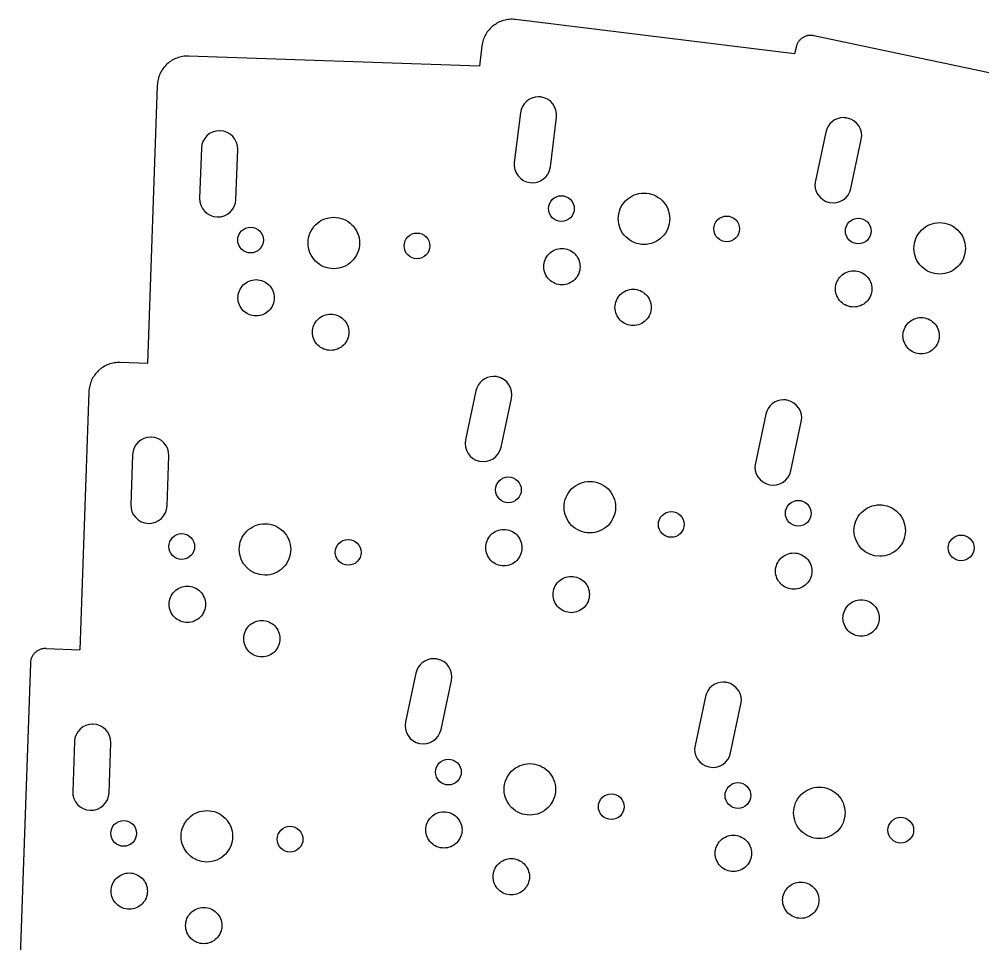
# Model space of a CAD drawing. Header units: millimetres. Extents: x 0 to 251, y 0 to 112.
# Drawn here: x 0.1 to 63.8, y 50.9 to 112 of the extents above; entities that cross this region are included whole.
import ezdxf

# ---------------------------------------------------------------- set-up
doc = ezdxf.new("R2010")
doc.units = ezdxf.units.MM
for name, color, linetype in [('circles', 7, 'CONTINUOUS'), ('edge', 7, 'CONTINUOUS'), ('slots', 7, 'CONTINUOUS')]:
    doc.layers.add(name, color=color, linetype=linetype)

msp = doc.modelspace()

# ---------------------------------------------------------------- linework, layer by layer
at = {"layer": 'circles', "color": 7}
for p, q in [((36.799692, 99.46822), (36.799692, 99.46822)), ((43.1087, 98.79794), (43.1087, 98.79794)), ((47.717708, 98.12766), (47.717708, 98.12766)), ((16.264252, 97.389688), (16.264252, 97.389688)), ((56.411484, 97.985652), (56.411484, 97.985652)), ((22.6109, 97.19774), (22.6109, 97.19774)), ((27.257548, 97.005792), (27.257548, 97.005792)), ((62.6413, 96.84214), (62.6413, 96.84214)), ((37.182868, 95.635612), (37.182868, 95.635612)), ((16.981328, 93.574552), (16.981328, 93.574552)), ((56.4605, 94.16474), (56.4605, 94.16474)), ((41.889668, 92.941916), (41.889668, 92.941916)), ((21.904992, 91.301332), (21.904992, 91.301332)), ((60.91462, 91.071068), (60.91462, 91.071068)), ((33.297488, 80.891452), (33.297488, 80.891452)), ((39.5273, 79.74794), (39.5273, 79.74794)), ((52.449084, 79.342052), (52.449084, 79.342052)), ((44.057116, 78.604428), (44.057116, 78.604428)), ((58.6789, 78.19854), (58.6789, 78.19854)), ((11.717652, 77.145884), (11.717652, 77.145884)), ((33.3465, 77.07054), (33.3465, 77.07054)), ((63.208716, 77.055028), (63.208716, 77.055028)), ((18.0643, 76.95394), (18.0643, 76.95394)), ((22.710948, 76.761996), (22.710948, 76.761996)), ((52.4981, 75.52114), (52.4981, 75.52114)), ((37.80062, 73.976868), (37.80062, 73.976868)), ((12.434728, 73.330748), (12.434728, 73.330748)), ((56.95222, 72.427468), (56.95222, 72.427468)), ((17.358392, 71.057532), (17.358392, 71.057532)), ((29.335088, 62.247852), (29.335088, 62.247852)), ((35.5649, 61.10434), (35.5649, 61.10434)), ((48.461292, 60.698452), (48.461292, 60.698452)), ((40.094716, 59.960828), (40.094716, 59.960828)), ((54.6911, 59.55494), (54.6911, 59.55494)), ((7.882252, 58.197484), (7.882252, 58.197484)), ((14.2289, 58.00554), (14.2289, 58.00554)), ((29.3841, 58.42694), (29.3841, 58.42694)), ((59.220908, 58.411428), (59.220908, 58.411428)), ((18.875548, 57.813596), (18.875548, 57.813596)), ((48.5103, 56.87754), (48.5103, 56.87754)), ((33.83822, 55.333268), (33.83822, 55.333268)), ((8.599328, 54.382348), (8.599328, 54.382348)), ((52.96442, 53.783868), (52.96442, 53.783868)), ((13.522992, 52.109132), (13.522992, 52.109132))]:
    msp.add_line(p, q, dxfattribs=at)
for points in [[(35.099692, 99.46822), (35.099692, 99.693654), (35.189245, 99.909855), (35.348651, 100.069261)], [(35.348651, 100.069261), (35.508057, 100.228667), (35.724258, 100.31822), (35.949692, 100.31822)], [(35.949692, 100.31822), (36.175126, 100.31822), (36.391327, 100.228667), (36.550733, 100.069261)], [(36.550733, 100.069261), (36.710139, 99.909855), (36.799692, 99.693654), (36.799692, 99.46822)], [(39.7087, 98.79794), (39.7087, 99.248808), (39.887807, 99.68121), (40.206618, 100.000022)], [(40.206618, 100.000022), (40.52543, 100.318833), (40.957832, 100.49794), (41.4087, 100.49794)], [(41.4087, 100.49794), (41.859568, 100.49794), (42.29197, 100.318833), (42.610782, 100.000022)], [(42.610782, 100.000022), (42.929593, 99.68121), (43.1087, 99.248808), (43.1087, 98.79794)], [(35.348651, 98.867179), (35.189245, 99.026585), (35.099692, 99.242786), (35.099692, 99.46822)], [(36.799692, 99.46822), (36.799692, 99.242786), (36.710139, 99.026585), (36.550733, 98.867179)], [(19.708818, 98.399822), (20.02763, 98.718633), (20.460032, 98.89774), (20.9109, 98.89774)], [(20.9109, 98.89774), (21.361768, 98.89774), (21.79417, 98.718633), (22.112982, 98.399822)], [(35.949692, 98.61822), (35.724258, 98.61822), (35.508057, 98.707773), (35.348651, 98.867179)], [(36.550733, 98.867179), (36.391327, 98.707773), (36.175126, 98.61822), (35.949692, 98.61822)], [(40.206618, 97.595858), (39.887807, 97.91467), (39.7087, 98.347072), (39.7087, 98.79794)], [(43.1087, 98.79794), (43.1087, 98.347072), (42.929593, 97.91467), (42.610782, 97.595858)], [(46.017708, 98.12766), (46.017708, 98.353094), (46.107261, 98.569295), (46.266667, 98.728701)], [(46.266667, 98.728701), (46.426073, 98.888107), (46.642274, 98.97766), (46.867708, 98.97766)], [(46.867708, 98.97766), (47.093142, 98.97766), (47.309343, 98.888107), (47.468749, 98.728701)], [(47.468749, 98.728701), (47.628155, 98.569295), (47.717708, 98.353094), (47.717708, 98.12766)], [(54.960443, 98.586693), (55.119849, 98.746099), (55.33605, 98.835652), (55.561484, 98.835652)], [(55.561484, 98.835652), (55.786918, 98.835652), (56.003119, 98.746099), (56.162525, 98.586693)], [(14.813211, 97.990729), (14.972617, 98.150135), (15.188818, 98.239688), (15.414252, 98.239688)], [(15.414252, 98.239688), (15.639686, 98.239688), (15.855887, 98.150135), (16.015293, 97.990729)], [(19.2109, 97.19774), (19.2109, 97.648608), (19.390007, 98.08101), (19.708818, 98.399822)], [(22.112982, 98.399822), (22.431793, 98.08101), (22.6109, 97.648608), (22.6109, 97.19774)], [(46.266667, 97.526619), (46.107261, 97.686025), (46.017708, 97.902226), (46.017708, 98.12766)], [(47.717708, 98.12766), (47.717708, 97.902226), (47.628155, 97.686025), (47.468749, 97.526619)], [(54.711484, 97.985652), (54.711484, 98.211086), (54.801037, 98.427287), (54.960443, 98.586693)], [(56.162525, 98.586693), (56.321931, 98.427287), (56.411484, 98.211086), (56.411484, 97.985652)], [(59.2413, 96.84214), (59.2413, 97.293008), (59.420407, 97.72541), (59.739218, 98.044222)], [(59.739218, 98.044222), (60.05803, 98.363033), (60.490432, 98.54214), (60.9413, 98.54214)], [(60.9413, 98.54214), (61.392168, 98.54214), (61.82457, 98.363033), (62.143382, 98.044222)], [(62.143382, 98.044222), (62.462193, 97.72541), (62.6413, 97.293008), (62.6413, 96.84214)], [(14.564252, 97.389688), (14.564252, 97.615122), (14.653805, 97.831323), (14.813211, 97.990729)], [(14.813211, 96.788647), (14.653805, 96.948053), (14.564252, 97.164254), (14.564252, 97.389688)], [(16.015293, 97.990729), (16.174699, 97.831323), (16.264252, 97.615122), (16.264252, 97.389688)], [(16.264252, 97.389688), (16.264252, 97.164254), (16.174699, 96.948053), (16.015293, 96.788647)], [(25.557548, 97.005792), (25.557548, 97.231226), (25.647101, 97.447427), (25.806507, 97.606833)], [(25.806507, 97.606833), (25.965913, 97.766239), (26.182114, 97.855792), (26.407548, 97.855792)], [(26.407548, 97.855792), (26.632982, 97.855792), (26.849183, 97.766239), (27.008589, 97.606833)], [(27.008589, 97.606833), (27.167995, 97.447427), (27.257548, 97.231226), (27.257548, 97.005792)], [(41.4087, 97.09794), (40.957832, 97.09794), (40.52543, 97.277047), (40.206618, 97.595858)], [(42.610782, 97.595858), (42.29197, 97.277047), (41.859568, 97.09794), (41.4087, 97.09794)], [(46.867708, 97.27766), (46.642274, 97.27766), (46.426073, 97.367213), (46.266667, 97.526619)], [(47.468749, 97.526619), (47.309343, 97.367213), (47.093142, 97.27766), (46.867708, 97.27766)], [(54.960443, 97.384611), (54.801037, 97.544017), (54.711484, 97.760218), (54.711484, 97.985652)], [(56.411484, 97.985652), (56.411484, 97.760218), (56.321931, 97.544017), (56.162525, 97.384611)], [(15.414252, 96.539688), (15.188818, 96.539688), (14.972617, 96.629241), (14.813211, 96.788647)], [(16.015293, 96.788647), (15.855887, 96.629241), (15.639686, 96.539688), (15.414252, 96.539688)], [(19.708818, 95.995658), (19.390007, 96.31447), (19.2109, 96.746872), (19.2109, 97.19774)], [(22.6109, 97.19774), (22.6109, 96.746872), (22.431793, 96.31447), (22.112982, 95.995658)], [(25.806507, 96.404751), (25.647101, 96.564157), (25.557548, 96.780358), (25.557548, 97.005792)], [(27.257548, 97.005792), (27.257548, 96.780358), (27.167995, 96.564157), (27.008589, 96.404751)], [(35.13434, 96.48414), (35.359384, 96.709184), (35.664608, 96.835612), (35.982868, 96.835612)], [(35.982868, 96.835612), (36.301128, 96.835612), (36.606352, 96.709184), (36.831396, 96.48414)], [(55.561484, 97.135652), (55.33605, 97.135652), (55.119849, 97.225205), (54.960443, 97.384611)], [(56.162525, 97.384611), (56.003119, 97.225205), (55.786918, 97.135652), (55.561484, 97.135652)], [(59.739218, 95.640058), (59.420407, 95.95887), (59.2413, 96.391272), (59.2413, 96.84214)], [(62.6413, 96.84214), (62.6413, 96.391272), (62.462193, 95.95887), (62.143382, 95.640058)], [(26.407548, 96.155792), (26.182114, 96.155792), (25.965913, 96.245345), (25.806507, 96.404751)], [(27.008589, 96.404751), (26.849183, 96.245345), (26.632982, 96.155792), (26.407548, 96.155792)], [(34.782868, 95.635612), (34.782868, 95.953872), (34.909296, 96.259096), (35.13434, 96.48414)], [(36.831396, 96.48414), (37.05644, 96.259096), (37.182868, 95.953872), (37.182868, 95.635612)], [(20.9109, 95.49774), (20.460032, 95.49774), (20.02763, 95.676847), (19.708818, 95.995658)], [(22.112982, 95.995658), (21.79417, 95.676847), (21.361768, 95.49774), (20.9109, 95.49774)], [(35.13434, 94.787084), (34.909296, 95.012128), (34.782868, 95.317352), (34.782868, 95.635612)], [(37.182868, 95.635612), (37.182868, 95.317352), (37.05644, 95.012128), (36.831396, 94.787084)], [(60.9413, 95.14214), (60.490432, 95.14214), (60.05803, 95.321247), (59.739218, 95.640058)], [(62.143382, 95.640058), (61.82457, 95.321247), (61.392168, 95.14214), (60.9413, 95.14214)], [(54.0605, 94.16474), (54.0605, 94.483), (54.186928, 94.788224), (54.411972, 95.013268)], [(54.411972, 95.013268), (54.637016, 95.238312), (54.94224, 95.36474), (55.2605, 95.36474)], [(55.2605, 95.36474), (55.57876, 95.36474), (55.883984, 95.238312), (56.109028, 95.013268)], [(56.109028, 95.013268), (56.334072, 94.788224), (56.4605, 94.483), (56.4605, 94.16474)], [(14.581328, 93.574552), (14.581328, 93.892812), (14.707756, 94.198036), (14.9328, 94.42308)], [(14.9328, 94.42308), (15.157844, 94.648124), (15.463068, 94.774552), (15.781328, 94.774552)], [(15.781328, 94.774552), (16.099588, 94.774552), (16.404812, 94.648124), (16.629856, 94.42308)], [(16.629856, 94.42308), (16.8549, 94.198036), (16.981328, 93.892812), (16.981328, 93.574552)], [(35.982868, 94.435612), (35.664608, 94.435612), (35.359384, 94.56204), (35.13434, 94.787084)], [(36.831396, 94.787084), (36.606352, 94.56204), (36.301128, 94.435612), (35.982868, 94.435612)], [(14.9328, 92.726024), (14.707756, 92.951068), (14.581328, 93.256292), (14.581328, 93.574552)], [(16.981328, 93.574552), (16.981328, 93.256292), (16.8549, 92.951068), (16.629856, 92.726024)], [(39.489668, 92.941916), (39.489668, 93.260176), (39.616096, 93.5654), (39.84114, 93.790444)], [(39.84114, 93.790444), (40.066184, 94.015488), (40.371408, 94.141916), (40.689668, 94.141916)], [(40.689668, 94.141916), (41.007928, 94.141916), (41.313152, 94.015488), (41.538196, 93.790444)], [(41.538196, 93.790444), (41.76324, 93.5654), (41.889668, 93.260176), (41.889668, 92.941916)], [(54.411972, 93.316212), (54.186928, 93.541256), (54.0605, 93.84648), (54.0605, 94.16474)], [(56.4605, 94.16474), (56.4605, 93.84648), (56.334072, 93.541256), (56.109028, 93.316212)], [(39.84114, 92.093388), (39.616096, 92.318432), (39.489668, 92.623656), (39.489668, 92.941916)], [(41.889668, 92.941916), (41.889668, 92.623656), (41.76324, 92.318432), (41.538196, 92.093388)], [(55.2605, 92.96474), (54.94224, 92.96474), (54.637016, 93.091168), (54.411972, 93.316212)], [(56.109028, 93.316212), (55.883984, 93.091168), (55.57876, 92.96474), (55.2605, 92.96474)], [(15.781328, 92.374552), (15.463068, 92.374552), (15.157844, 92.50098), (14.9328, 92.726024)], [(16.629856, 92.726024), (16.404812, 92.50098), (16.099588, 92.374552), (15.781328, 92.374552)], [(19.856464, 92.14986), (20.081508, 92.374904), (20.386732, 92.501332), (20.704992, 92.501332)], [(20.704992, 92.501332), (21.023252, 92.501332), (21.328476, 92.374904), (21.55352, 92.14986)], [(19.504992, 91.301332), (19.504992, 91.619592), (19.63142, 91.924816), (19.856464, 92.14986)], [(21.55352, 92.14986), (21.778564, 91.924816), (21.904992, 91.619592), (21.904992, 91.301332)], [(40.689668, 91.741916), (40.371408, 91.741916), (40.066184, 91.868344), (39.84114, 92.093388)], [(41.538196, 92.093388), (41.313152, 91.868344), (41.007928, 91.741916), (40.689668, 91.741916)], [(58.51462, 91.071068), (58.51462, 91.389328), (58.641048, 91.694552), (58.866092, 91.919596)], [(58.866092, 91.919596), (59.091136, 92.14464), (59.39636, 92.271068), (59.71462, 92.271068)], [(59.71462, 92.271068), (60.03288, 92.271068), (60.338104, 92.14464), (60.563148, 91.919596)], [(60.563148, 91.919596), (60.788192, 91.694552), (60.91462, 91.389328), (60.91462, 91.071068)], [(19.856464, 90.452804), (19.63142, 90.677848), (19.504992, 90.983072), (19.504992, 91.301332)], [(21.904992, 91.301332), (21.904992, 90.983072), (21.778564, 90.677848), (21.55352, 90.452804)], [(58.866092, 90.22254), (58.641048, 90.447584), (58.51462, 90.752808), (58.51462, 91.071068)], [(60.91462, 91.071068), (60.91462, 90.752808), (60.788192, 90.447584), (60.563148, 90.22254)], [(20.704992, 90.101332), (20.386732, 90.101332), (20.081508, 90.22776), (19.856464, 90.452804)], [(21.55352, 90.452804), (21.328476, 90.22776), (21.023252, 90.101332), (20.704992, 90.101332)], [(59.71462, 89.871068), (59.39636, 89.871068), (59.091136, 89.997496), (58.866092, 90.22254)], [(60.563148, 90.22254), (60.338104, 89.997496), (60.03288, 89.871068), (59.71462, 89.871068)], [(31.597488, 80.891452), (31.597488, 81.116886), (31.687041, 81.333087), (31.846447, 81.492493)], [(31.846447, 81.492493), (32.005853, 81.651899), (32.222054, 81.741452), (32.447488, 81.741452)], [(32.447488, 81.741452), (32.672922, 81.741452), (32.889123, 81.651899), (33.048529, 81.492493)], [(33.048529, 81.492493), (33.207935, 81.333087), (33.297488, 81.116886), (33.297488, 80.891452)], [(31.846447, 80.290411), (31.687041, 80.449817), (31.597488, 80.666018), (31.597488, 80.891452)], [(33.297488, 80.891452), (33.297488, 80.666018), (33.207935, 80.449817), (33.048529, 80.290411)], [(36.1273, 79.74794), (36.1273, 80.198808), (36.306407, 80.63121), (36.625218, 80.950022)], [(36.625218, 80.950022), (36.94403, 81.268833), (37.376432, 81.44794), (37.8273, 81.44794)], [(37.8273, 81.44794), (38.278168, 81.44794), (38.71057, 81.268833), (39.029382, 80.950022)], [(39.029382, 80.950022), (39.348193, 80.63121), (39.5273, 80.198808), (39.5273, 79.74794)], [(32.447488, 80.041452), (32.222054, 80.041452), (32.005853, 80.131005), (31.846447, 80.290411)], [(33.048529, 80.290411), (32.889123, 80.131005), (32.672922, 80.041452), (32.447488, 80.041452)], [(36.625218, 78.545858), (36.306407, 78.86467), (36.1273, 79.297072), (36.1273, 79.74794)], [(39.5273, 79.74794), (39.5273, 79.297072), (39.348193, 78.86467), (39.029382, 78.545858)], [(50.749084, 79.342052), (50.749084, 79.567486), (50.838637, 79.783687), (50.998043, 79.943093)], [(50.998043, 79.943093), (51.157449, 80.102499), (51.37365, 80.192052), (51.599084, 80.192052)], [(51.599084, 80.192052), (51.824518, 80.192052), (52.040719, 80.102499), (52.200125, 79.943093)], [(52.200125, 79.943093), (52.359531, 79.783687), (52.449084, 79.567486), (52.449084, 79.342052)], [(55.776818, 79.400622), (56.09563, 79.719433), (56.528032, 79.89854), (56.9789, 79.89854)], [(56.9789, 79.89854), (57.429768, 79.89854), (57.86217, 79.719433), (58.180982, 79.400622)], [(42.357116, 78.604428), (42.357116, 78.829862), (42.446669, 79.046063), (42.606075, 79.205469)], [(42.606075, 79.205469), (42.765481, 79.364875), (42.981682, 79.454428), (43.207116, 79.454428)], [(43.207116, 79.454428), (43.43255, 79.454428), (43.648751, 79.364875), (43.808157, 79.205469)], [(43.808157, 79.205469), (43.967563, 79.046063), (44.057116, 78.829862), (44.057116, 78.604428)], [(50.998043, 78.741011), (50.838637, 78.900417), (50.749084, 79.116618), (50.749084, 79.342052)], [(52.449084, 79.342052), (52.449084, 79.116618), (52.359531, 78.900417), (52.200125, 78.741011)], [(55.2789, 78.19854), (55.2789, 78.649408), (55.458007, 79.08181), (55.776818, 79.400622)], [(58.180982, 79.400622), (58.499793, 79.08181), (58.6789, 78.649408), (58.6789, 78.19854)], [(15.162218, 78.156022), (15.48103, 78.474833), (15.913432, 78.65394), (16.3643, 78.65394)], [(16.3643, 78.65394), (16.815168, 78.65394), (17.24757, 78.474833), (17.566382, 78.156022)], [(37.8273, 78.04794), (37.376432, 78.04794), (36.94403, 78.227047), (36.625218, 78.545858)], [(39.029382, 78.545858), (38.71057, 78.227047), (38.278168, 78.04794), (37.8273, 78.04794)], [(43.207116, 77.754428), (42.737674, 77.754428), (42.357116, 78.134986), (42.357116, 78.604428)], [(44.057116, 78.604428), (44.057116, 78.378994), (43.967563, 78.162793), (43.808157, 78.003387)], [(51.599084, 78.492052), (51.37365, 78.492052), (51.157449, 78.581605), (50.998043, 78.741011)], [(52.200125, 78.741011), (52.040719, 78.581605), (51.824518, 78.492052), (51.599084, 78.492052)], [(10.017652, 77.145884), (10.017652, 77.371318), (10.107205, 77.587519), (10.266611, 77.746925)], [(10.266611, 77.746925), (10.426017, 77.906331), (10.642218, 77.995884), (10.867652, 77.995884)], [(10.867652, 77.995884), (11.093086, 77.995884), (11.309287, 77.906331), (11.468693, 77.746925)], [(11.468693, 77.746925), (11.628099, 77.587519), (11.717652, 77.371318), (11.717652, 77.145884)], [(14.6643, 76.95394), (14.6643, 77.404808), (14.843407, 77.83721), (15.162218, 78.156022)], [(17.566382, 78.156022), (17.885193, 77.83721), (18.0643, 77.404808), (18.0643, 76.95394)], [(30.9465, 77.07054), (30.9465, 77.3888), (31.072928, 77.694024), (31.297972, 77.919068)], [(31.297972, 77.919068), (31.523016, 78.144112), (31.82824, 78.27054), (32.1465, 78.27054)], [(32.1465, 78.27054), (32.46476, 78.27054), (32.769984, 78.144112), (32.995028, 77.919068)], [(32.995028, 77.919068), (33.220072, 77.694024), (33.3465, 77.3888), (33.3465, 77.07054)], [(43.808157, 78.003387), (43.648751, 77.843981), (43.43255, 77.754428), (43.207116, 77.754428)], [(56.9789, 76.49854), (56.040016, 76.49854), (55.2789, 77.259656), (55.2789, 78.19854)], [(58.6789, 78.19854), (58.6789, 77.747672), (58.499793, 77.31527), (58.180982, 76.996458)], [(61.508716, 77.055028), (61.508716, 77.280462), (61.598269, 77.496663), (61.757675, 77.656069)], [(61.757675, 77.656069), (61.917081, 77.815475), (62.133282, 77.905028), (62.358716, 77.905028)], [(62.358716, 77.905028), (62.58415, 77.905028), (62.800351, 77.815475), (62.959757, 77.656069)], [(62.959757, 77.656069), (63.119163, 77.496663), (63.208716, 77.280462), (63.208716, 77.055028)], [(10.266611, 76.544843), (10.107205, 76.704249), (10.017652, 76.92045), (10.017652, 77.145884)], [(11.717652, 77.145884), (11.717652, 76.92045), (11.628099, 76.704249), (11.468693, 76.544843)], [(21.010948, 76.761996), (21.010948, 76.98743), (21.100501, 77.203631), (21.259907, 77.363037)], [(21.259907, 77.363037), (21.419313, 77.522443), (21.635514, 77.611996), (21.860948, 77.611996)], [(21.860948, 77.611996), (22.086382, 77.611996), (22.302583, 77.522443), (22.461989, 77.363037)], [(22.461989, 77.363037), (22.621395, 77.203631), (22.710948, 76.98743), (22.710948, 76.761996)], [(31.297972, 76.222012), (31.072928, 76.447056), (30.9465, 76.75228), (30.9465, 77.07054)], [(33.3465, 77.07054), (33.3465, 76.75228), (33.220072, 76.447056), (32.995028, 76.222012)], [(61.757675, 76.453987), (61.598269, 76.613393), (61.508716, 76.829594), (61.508716, 77.055028)], [(63.208716, 77.055028), (63.208716, 76.829594), (63.119163, 76.613393), (62.959757, 76.453987)], [(10.867652, 76.295884), (10.642218, 76.295884), (10.426017, 76.385437), (10.266611, 76.544843)], [(11.468693, 76.544843), (11.309287, 76.385437), (11.093086, 76.295884), (10.867652, 76.295884)], [(16.3643, 75.25394), (15.425416, 75.25394), (14.6643, 76.015056), (14.6643, 76.95394)], [(18.0643, 76.95394), (18.0643, 76.503072), (17.885193, 76.07067), (17.566382, 75.751858)], [(21.259907, 76.160955), (21.100501, 76.320361), (21.010948, 76.536562), (21.010948, 76.761996)], [(22.710948, 76.761996), (22.710948, 76.292554), (22.33039, 75.911996), (21.860948, 75.911996)], [(50.449572, 76.369668), (50.674616, 76.594712), (50.97984, 76.72114), (51.2981, 76.72114)], [(51.2981, 76.72114), (51.61636, 76.72114), (51.921584, 76.594712), (52.146628, 76.369668)], [(58.180982, 76.996458), (57.86217, 76.677647), (57.429768, 76.49854), (56.9789, 76.49854)], [(62.358716, 76.205028), (62.133282, 76.205028), (61.917081, 76.294581), (61.757675, 76.453987)], [(62.959757, 76.453987), (62.800351, 76.294581), (62.58415, 76.205028), (62.358716, 76.205028)], [(17.566382, 75.751858), (17.24757, 75.433047), (16.815168, 75.25394), (16.3643, 75.25394)], [(21.860948, 75.911996), (21.635514, 75.911996), (21.419313, 76.001549), (21.259907, 76.160955)], [(32.1465, 75.87054), (31.82824, 75.87054), (31.523016, 75.996968), (31.297972, 76.222012)], [(32.995028, 76.222012), (32.769984, 75.996968), (32.46476, 75.87054), (32.1465, 75.87054)], [(50.0981, 75.52114), (50.0981, 75.8394), (50.224528, 76.144624), (50.449572, 76.369668)], [(52.146628, 76.369668), (52.371672, 76.144624), (52.4981, 75.8394), (52.4981, 75.52114)], [(35.752092, 74.825396), (35.977136, 75.05044), (36.28236, 75.176868), (36.60062, 75.176868)], [(36.60062, 75.176868), (36.91888, 75.176868), (37.224104, 75.05044), (37.449148, 74.825396)], [(50.449572, 74.672612), (50.224528, 74.897656), (50.0981, 75.20288), (50.0981, 75.52114)], [(52.4981, 75.52114), (52.4981, 75.20288), (52.371672, 74.897656), (52.146628, 74.672612)], [(10.3862, 74.179276), (10.611244, 74.40432), (10.916468, 74.530748), (11.234728, 74.530748)], [(11.234728, 74.530748), (11.552988, 74.530748), (11.858212, 74.40432), (12.083256, 74.179276)], [(35.40062, 73.976868), (35.40062, 74.295128), (35.527048, 74.600352), (35.752092, 74.825396)], [(37.449148, 74.825396), (37.674192, 74.600352), (37.80062, 74.295128), (37.80062, 73.976868)], [(51.2981, 74.32114), (50.97984, 74.32114), (50.674616, 74.447568), (50.449572, 74.672612)], [(52.146628, 74.672612), (51.921584, 74.447568), (51.61636, 74.32114), (51.2981, 74.32114)], [(10.034728, 73.330748), (10.034728, 73.649008), (10.161156, 73.954232), (10.3862, 74.179276)], [(12.083256, 74.179276), (12.3083, 73.954232), (12.434728, 73.649008), (12.434728, 73.330748)], [(35.752092, 73.12834), (35.527048, 73.353384), (35.40062, 73.658608), (35.40062, 73.976868)], [(37.80062, 73.976868), (37.80062, 73.658608), (37.674192, 73.353384), (37.449148, 73.12834)], [(10.3862, 72.48222), (10.161156, 72.707264), (10.034728, 73.012488), (10.034728, 73.330748)], [(12.434728, 73.330748), (12.434728, 73.012488), (12.3083, 72.707264), (12.083256, 72.48222)], [(54.55222, 72.427468), (54.55222, 72.745728), (54.678648, 73.050952), (54.903692, 73.275996)], [(54.903692, 73.275996), (55.128736, 73.50104), (55.43396, 73.627468), (55.75222, 73.627468)], [(55.75222, 73.627468), (56.07048, 73.627468), (56.375704, 73.50104), (56.600748, 73.275996)], [(56.600748, 73.275996), (56.825792, 73.050952), (56.95222, 72.745728), (56.95222, 72.427468)], [(36.60062, 72.776868), (36.28236, 72.776868), (35.977136, 72.903296), (35.752092, 73.12834)], [(37.449148, 73.12834), (37.224104, 72.903296), (36.91888, 72.776868), (36.60062, 72.776868)], [(11.234728, 72.130748), (10.916468, 72.130748), (10.611244, 72.257176), (10.3862, 72.48222)], [(12.083256, 72.48222), (11.858212, 72.257176), (11.552988, 72.130748), (11.234728, 72.130748)], [(15.309864, 71.90606), (15.534908, 72.131104), (15.840132, 72.257532), (16.158392, 72.257532)], [(16.158392, 72.257532), (16.476652, 72.257532), (16.781876, 72.131104), (17.00692, 71.90606)], [(54.903692, 71.57894), (54.678648, 71.803984), (54.55222, 72.109208), (54.55222, 72.427468)], [(56.95222, 72.427468), (56.95222, 72.109208), (56.825792, 71.803984), (56.600748, 71.57894)], [(14.958392, 71.057532), (14.958392, 71.375792), (15.08482, 71.681016), (15.309864, 71.90606)], [(17.00692, 71.90606), (17.231964, 71.681016), (17.358392, 71.375792), (17.358392, 71.057532)], [(55.75222, 71.227468), (55.43396, 71.227468), (55.128736, 71.353896), (54.903692, 71.57894)], [(56.600748, 71.57894), (56.375704, 71.353896), (56.07048, 71.227468), (55.75222, 71.227468)], [(15.309864, 70.209004), (15.08482, 70.434048), (14.958392, 70.739272), (14.958392, 71.057532)], [(17.358392, 71.057532), (17.358392, 70.739272), (17.231964, 70.434048), (17.00692, 70.209004)], [(16.158392, 69.857532), (15.840132, 69.857532), (15.534908, 69.98396), (15.309864, 70.209004)], [(17.00692, 70.209004), (16.781876, 69.98396), (16.476652, 69.857532), (16.158392, 69.857532)], [(27.884047, 62.848893), (28.043453, 63.008299), (28.259654, 63.097852), (28.485088, 63.097852)], [(28.485088, 63.097852), (28.710522, 63.097852), (28.926723, 63.008299), (29.086129, 62.848893)], [(27.635088, 62.247852), (27.635088, 62.473286), (27.724641, 62.689487), (27.884047, 62.848893)], [(29.086129, 62.848893), (29.245535, 62.689487), (29.335088, 62.473286), (29.335088, 62.247852)], [(32.662818, 62.306422), (32.98163, 62.625233), (33.414032, 62.80434), (33.8649, 62.80434)], [(33.8649, 62.80434), (34.315768, 62.80434), (34.74817, 62.625233), (35.066982, 62.306422)], [(28.485088, 61.397852), (28.015646, 61.397852), (27.635088, 61.77841), (27.635088, 62.247852)], [(29.335088, 62.247852), (29.335088, 62.022418), (29.245535, 61.806217), (29.086129, 61.646811)], [(32.1649, 61.10434), (32.1649, 61.555208), (32.344007, 61.98761), (32.662818, 62.306422)], [(35.066982, 62.306422), (35.385793, 61.98761), (35.5649, 61.555208), (35.5649, 61.10434)], [(29.086129, 61.646811), (28.926723, 61.487405), (28.710522, 61.397852), (28.485088, 61.397852)], [(46.761292, 60.698452), (46.761292, 60.923886), (46.850845, 61.140087), (47.010251, 61.299493)], [(47.010251, 61.299493), (47.169657, 61.458899), (47.385858, 61.548452), (47.611292, 61.548452)], [(47.611292, 61.548452), (47.836726, 61.548452), (48.052927, 61.458899), (48.212333, 61.299493)], [(48.212333, 61.299493), (48.371739, 61.140087), (48.461292, 60.923886), (48.461292, 60.698452)], [(51.789018, 60.757022), (52.10783, 61.075833), (52.540232, 61.25494), (52.9911, 61.25494)], [(52.9911, 61.25494), (53.441968, 61.25494), (53.87437, 61.075833), (54.193182, 60.757022)], [(32.662818, 59.902258), (32.344007, 60.22107), (32.1649, 60.653472), (32.1649, 61.10434)], [(35.5649, 61.10434), (35.5649, 60.653472), (35.385793, 60.22107), (35.066982, 59.902258)], [(38.394716, 59.960828), (38.394716, 60.186262), (38.484269, 60.402463), (38.643675, 60.561869)], [(38.643675, 60.561869), (38.803081, 60.721275), (39.019282, 60.810828), (39.244716, 60.810828)], [(39.244716, 60.810828), (39.47015, 60.810828), (39.686351, 60.721275), (39.845757, 60.561869)], [(39.845757, 60.561869), (40.005163, 60.402463), (40.094716, 60.186262), (40.094716, 59.960828)], [(47.010251, 60.097411), (46.850845, 60.256817), (46.761292, 60.473018), (46.761292, 60.698452)], [(48.461292, 60.698452), (48.461292, 60.473018), (48.371739, 60.256817), (48.212333, 60.097411)], [(51.2911, 59.55494), (51.2911, 60.005808), (51.470207, 60.43821), (51.789018, 60.757022)], [(54.193182, 60.757022), (54.511993, 60.43821), (54.6911, 60.005808), (54.6911, 59.55494)], [(33.8649, 59.40434), (33.414032, 59.40434), (32.98163, 59.583447), (32.662818, 59.902258)], [(35.066982, 59.902258), (34.74817, 59.583447), (34.315768, 59.40434), (33.8649, 59.40434)], [(38.643675, 59.359787), (38.484269, 59.519193), (38.394716, 59.735394), (38.394716, 59.960828)], [(40.094716, 59.960828), (40.094716, 59.735394), (40.005163, 59.519193), (39.845757, 59.359787)], [(47.611292, 59.848452), (47.385858, 59.848452), (47.169657, 59.938005), (47.010251, 60.097411)], [(48.212333, 60.097411), (48.052927, 59.938005), (47.836726, 59.848452), (47.611292, 59.848452)], [(10.8289, 58.00554), (10.8289, 58.456408), (11.008007, 58.88881), (11.326818, 59.207622)], [(11.326818, 59.207622), (11.64563, 59.526433), (12.078032, 59.70554), (12.5289, 59.70554)], [(12.5289, 59.70554), (12.979768, 59.70554), (13.41217, 59.526433), (13.730982, 59.207622)], [(13.730982, 59.207622), (14.049793, 58.88881), (14.2289, 58.456408), (14.2289, 58.00554)], [(26.9841, 58.42694), (26.9841, 58.7452), (27.110528, 59.050424), (27.335572, 59.275468)], [(27.335572, 59.275468), (27.560616, 59.500512), (27.86584, 59.62694), (28.1841, 59.62694)], [(28.1841, 59.62694), (28.50236, 59.62694), (28.807584, 59.500512), (29.032628, 59.275468)], [(29.032628, 59.275468), (29.257672, 59.050424), (29.3841, 58.7452), (29.3841, 58.42694)], [(39.244716, 59.110828), (39.019282, 59.110828), (38.803081, 59.200381), (38.643675, 59.359787)], [(39.845757, 59.359787), (39.686351, 59.200381), (39.47015, 59.110828), (39.244716, 59.110828)], [(51.789018, 58.352858), (51.470207, 58.67167), (51.2911, 59.104072), (51.2911, 59.55494)], [(54.6911, 59.55494), (54.6911, 59.104072), (54.511993, 58.67167), (54.193182, 58.352858)], [(57.769867, 59.012469), (57.929273, 59.171875), (58.145474, 59.261428), (58.370908, 59.261428)], [(58.370908, 59.261428), (58.596342, 59.261428), (58.812543, 59.171875), (58.971949, 59.012469)], [(6.182252, 58.197484), (6.182252, 58.422918), (6.271805, 58.639119), (6.431211, 58.798525)], [(6.431211, 58.798525), (6.590617, 58.957931), (6.806818, 59.047484), (7.032252, 59.047484)], [(7.032252, 59.047484), (7.257686, 59.047484), (7.473887, 58.957931), (7.633293, 58.798525)], [(7.633293, 58.798525), (7.792699, 58.639119), (7.882252, 58.422918), (7.882252, 58.197484)], [(17.424507, 58.414637), (17.583913, 58.574043), (17.800114, 58.663596), (18.025548, 58.663596)], [(18.025548, 58.663596), (18.250982, 58.663596), (18.467183, 58.574043), (18.626589, 58.414637)], [(57.520908, 58.411428), (57.520908, 58.636862), (57.610461, 58.853063), (57.769867, 59.012469)], [(58.971949, 59.012469), (59.131355, 58.853063), (59.220908, 58.636862), (59.220908, 58.411428)], [(6.431211, 57.596443), (6.271805, 57.755849), (6.182252, 57.97205), (6.182252, 58.197484)], [(7.882252, 58.197484), (7.882252, 57.97205), (7.792699, 57.755849), (7.633293, 57.596443)], [(11.326818, 56.803458), (11.008007, 57.12227), (10.8289, 57.554672), (10.8289, 58.00554)], [(14.2289, 58.00554), (14.2289, 57.554672), (14.049793, 57.12227), (13.730982, 56.803458)], [(17.175548, 57.813596), (17.175548, 58.03903), (17.265101, 58.255231), (17.424507, 58.414637)], [(18.626589, 58.414637), (18.785995, 58.255231), (18.875548, 58.03903), (18.875548, 57.813596)], [(27.335572, 57.578412), (27.110528, 57.803456), (26.9841, 58.10868), (26.9841, 58.42694)], [(29.3841, 58.42694), (29.3841, 58.10868), (29.257672, 57.803456), (29.032628, 57.578412)], [(46.461772, 57.726068), (46.686816, 57.951112), (46.99204, 58.07754), (47.3103, 58.07754)], [(47.3103, 58.07754), (47.62856, 58.07754), (47.933784, 57.951112), (48.158828, 57.726068)], [(52.9911, 57.85494), (52.540232, 57.85494), (52.10783, 58.034047), (51.789018, 58.352858)], [(54.193182, 58.352858), (53.87437, 58.034047), (53.441968, 57.85494), (52.9911, 57.85494)], [(58.370908, 57.561428), (57.901466, 57.561428), (57.520908, 57.941986), (57.520908, 58.411428)], [(59.220908, 58.411428), (59.220908, 58.185994), (59.131355, 57.969793), (58.971949, 57.810387)], [(7.032252, 57.347484), (6.806818, 57.347484), (6.590617, 57.437037), (6.431211, 57.596443)], [(7.633293, 57.596443), (7.473887, 57.437037), (7.257686, 57.347484), (7.032252, 57.347484)], [(17.424507, 57.212555), (17.265101, 57.371961), (17.175548, 57.588162), (17.175548, 57.813596)], [(18.875548, 57.813596), (18.875548, 57.588162), (18.785995, 57.371961), (18.626589, 57.212555)], [(28.1841, 57.22694), (27.86584, 57.22694), (27.560616, 57.353368), (27.335572, 57.578412)], [(29.032628, 57.578412), (28.807584, 57.353368), (28.50236, 57.22694), (28.1841, 57.22694)], [(46.1103, 56.87754), (46.1103, 57.1958), (46.236728, 57.501024), (46.461772, 57.726068)], [(48.158828, 57.726068), (48.383872, 57.501024), (48.5103, 57.1958), (48.5103, 56.87754)], [(58.971949, 57.810387), (58.812543, 57.650981), (58.596342, 57.561428), (58.370908, 57.561428)], [(12.5289, 56.30554), (12.078032, 56.30554), (11.64563, 56.484647), (11.326818, 56.803458)], [(13.730982, 56.803458), (13.41217, 56.484647), (12.979768, 56.30554), (12.5289, 56.30554)], [(18.025548, 56.963596), (17.800114, 56.963596), (17.583913, 57.053149), (17.424507, 57.212555)], [(18.626589, 57.212555), (18.467183, 57.053149), (18.250982, 56.963596), (18.025548, 56.963596)], [(46.461772, 56.029012), (46.236728, 56.254056), (46.1103, 56.55928), (46.1103, 56.87754)], [(48.5103, 56.87754), (48.5103, 56.55928), (48.383872, 56.254056), (48.158828, 56.029012)], [(31.43822, 55.333268), (31.43822, 55.651528), (31.564648, 55.956752), (31.789692, 56.181796)], [(31.789692, 56.181796), (32.014736, 56.40684), (32.31996, 56.533268), (32.63822, 56.533268)], [(32.63822, 56.533268), (32.95648, 56.533268), (33.261704, 56.40684), (33.486748, 56.181796)], [(33.486748, 56.181796), (33.711792, 55.956752), (33.83822, 55.651528), (33.83822, 55.333268)], [(47.3103, 55.67754), (46.99204, 55.67754), (46.686816, 55.803968), (46.461772, 56.029012)], [(48.158828, 56.029012), (47.933784, 55.803968), (47.62856, 55.67754), (47.3103, 55.67754)], [(6.5508, 55.230876), (6.775844, 55.45592), (7.081068, 55.582348), (7.399328, 55.582348)], [(7.399328, 55.582348), (7.717588, 55.582348), (8.022812, 55.45592), (8.247856, 55.230876)], [(6.199328, 54.382348), (6.199328, 54.700608), (6.325756, 55.005832), (6.5508, 55.230876)], [(8.247856, 55.230876), (8.4729, 55.005832), (8.599328, 54.700608), (8.599328, 54.382348)], [(31.789692, 54.48474), (31.564648, 54.709784), (31.43822, 55.015008), (31.43822, 55.333268)], [(33.83822, 55.333268), (33.83822, 55.015008), (33.711792, 54.709784), (33.486748, 54.48474)], [(50.915892, 54.632396), (51.140936, 54.85744), (51.44616, 54.983868), (51.76442, 54.983868)], [(51.76442, 54.983868), (52.08268, 54.983868), (52.387904, 54.85744), (52.612948, 54.632396)], [(6.5508, 53.53382), (6.325756, 53.758864), (6.199328, 54.064088), (6.199328, 54.382348)], [(8.599328, 54.382348), (8.599328, 54.064088), (8.4729, 53.758864), (8.247856, 53.53382)], [(32.63822, 54.133268), (32.31996, 54.133268), (32.014736, 54.259696), (31.789692, 54.48474)], [(33.486748, 54.48474), (33.261704, 54.259696), (32.95648, 54.133268), (32.63822, 54.133268)], [(50.56442, 53.783868), (50.56442, 54.102128), (50.690848, 54.407352), (50.915892, 54.632396)], [(52.612948, 54.632396), (52.837992, 54.407352), (52.96442, 54.102128), (52.96442, 53.783868)], [(7.399328, 53.182348), (7.081068, 53.182348), (6.775844, 53.308776), (6.5508, 53.53382)], [(8.247856, 53.53382), (8.022812, 53.308776), (7.717588, 53.182348), (7.399328, 53.182348)], [(50.915892, 52.93534), (50.690848, 53.160384), (50.56442, 53.465608), (50.56442, 53.783868)], [(52.96442, 53.783868), (52.96442, 53.465608), (52.837992, 53.160384), (52.612948, 52.93534)], [(11.122992, 52.109132), (11.122992, 52.427392), (11.24942, 52.732616), (11.474464, 52.95766)], [(11.474464, 52.95766), (11.699508, 53.182704), (12.004732, 53.309132), (12.322992, 53.309132)], [(12.322992, 53.309132), (12.641252, 53.309132), (12.946476, 53.182704), (13.17152, 52.95766)], [(13.17152, 52.95766), (13.396564, 52.732616), (13.522992, 52.427392), (13.522992, 52.109132)], [(51.76442, 52.583868), (51.44616, 52.583868), (51.140936, 52.710296), (50.915892, 52.93534)], [(52.612948, 52.93534), (52.387904, 52.710296), (52.08268, 52.583868), (51.76442, 52.583868)], [(11.474464, 51.260604), (11.24942, 51.485648), (11.122992, 51.790872), (11.122992, 52.109132)], [(13.522992, 52.109132), (13.522992, 51.790872), (13.396564, 51.485648), (13.17152, 51.260604)], [(12.322992, 50.909132), (12.004732, 50.909132), (11.699508, 51.03556), (11.474464, 51.260604)], [(13.17152, 51.260604), (12.946476, 51.03556), (12.641252, 50.909132), (12.322992, 50.909132)]]:
    msp.add_open_spline(points, degree=3, dxfattribs=at)
at = {"layer": 'edge', "color": 1}
for p, q in [((31.305022, 111.425642), (31.236884, 111.357888)), ((31.376257, 111.490009), (31.305022, 111.425642)), ((31.45045, 111.550879), (31.376257, 111.490009)), ((31.527461, 111.608143), (31.45045, 111.550879)), ((31.607149, 111.661692), (31.527461, 111.608143)), ((31.689374, 111.711415), (31.607149, 111.661692)), ((31.773997, 111.757204), (31.689374, 111.711415)), ((31.860877, 111.79895), (31.773997, 111.757204)), ((31.949875, 111.836542), (31.860877, 111.79895)), ((32.04085, 111.869871), (31.949875, 111.836542)), ((32.133662, 111.898828), (32.04085, 111.869871)), ((32.228171, 111.923304), (32.133662, 111.898828)), ((32.324238, 111.943189), (32.228171, 111.923304)), ((32.421722, 111.958374), (32.324238, 111.943189)), ((32.520482, 111.968749), (32.421722, 111.958374)), ((32.62038, 111.974204), (32.520482, 111.968749)), ((32.721275, 111.974632), (32.62038, 111.974204)), ((32.823027, 111.969921), (32.721275, 111.974632)), ((32.925496, 111.959963), (32.823027, 111.969921)), ((51.359586, 109.696542), (32.925496, 111.959963)), ((30.858415, 110.79795), (30.8201, 110.707036)), ((30.900949, 110.886353), (30.858415, 110.79795)), ((30.94756, 110.972134), (30.900949, 110.886353)), ((30.99811, 111.055184), (30.94756, 110.972134)), ((31.052457, 111.135394), (30.99811, 111.055184)), ((31.110461, 111.212654), (31.052457, 111.135394)), ((31.171984, 111.286855), (31.110461, 111.212654)), ((31.236884, 111.357888), (31.171984, 111.286855)), ((51.924146, 110.776669), (51.883293, 110.751502)), ((51.96617, 110.799869), (51.924146, 110.776669)), ((52.009292, 110.821053), (51.96617, 110.799869)), ((52.053437, 110.840173), (52.009292, 110.821053)), ((52.09853, 110.85718), (52.053437, 110.840173)), ((52.144496, 110.872027), (52.09853, 110.85718)), ((52.191262, 110.884664), (52.144496, 110.872027)), ((52.238752, 110.895043), (52.191262, 110.884664)), ((52.286892, 110.903117), (52.238752, 110.895043)), ((52.335608, 110.908836), (52.286892, 110.903117)), ((52.384824, 110.912152), (52.335608, 110.908836)), ((52.434468, 110.913017), (52.384824, 110.912152)), ((52.484463, 110.911382), (52.434468, 110.913017)), ((52.534736, 110.907199), (52.484463, 110.911382)), ((52.585212, 110.90042), (52.534736, 110.907199)), ((52.635816, 110.890995), (52.585212, 110.90042)), ((73.1799, 106.524211), (52.635816, 110.890995)), ((30.696691, 110.21861), (30.530835, 108.868033)), ((30.711817, 110.320444), (30.696691, 110.21861)), ((30.73186, 110.420313), (30.711817, 110.320444)), ((30.756682, 110.518108), (30.73186, 110.420313)), ((30.786142, 110.613718), (30.756682, 110.518108)), ((30.8201, 110.707036), (30.786142, 110.613718)), ((51.449796, 110.120761), (51.359586, 109.696542)), ((51.461768, 110.170824), (51.449796, 110.120761)), ((51.476104, 110.219694), (51.461768, 110.170824)), ((51.49273, 110.267322), (51.476104, 110.219694)), ((51.51157, 110.313661), (51.49273, 110.267322)), ((51.532551, 110.358661), (51.51157, 110.313661)), ((51.555597, 110.402275), (51.532551, 110.358661)), ((51.580635, 110.444454), (51.555597, 110.402275)), ((51.60759, 110.485149), (51.580635, 110.444454)), ((51.636387, 110.524313), (51.60759, 110.485149)), ((51.666952, 110.561896), (51.636387, 110.524313)), ((51.69921, 110.597851), (51.666952, 110.561896)), ((51.733087, 110.632129), (51.69921, 110.597851)), ((51.768508, 110.664681), (51.733087, 110.632129)), ((51.805399, 110.69546), (51.768508, 110.664681)), ((51.843686, 110.724416), (51.805399, 110.69546)), ((51.883293, 110.751502), (51.843686, 110.724416)), ((10.830948, 109.495682), (10.73591, 109.472863)), ((10.927153, 109.513858), (10.830948, 109.495682)), ((11.024358, 109.527327), (10.927153, 109.513858)), ((11.122398, 109.536029), (11.024358, 109.527327)), ((11.221107, 109.5399), (11.122398, 109.536029)), ((11.320318, 109.538879), (11.221107, 109.5399)), ((30.530835, 108.868033), (11.320318, 109.538879)), ((9.748382, 108.860951), (9.685216, 108.785468)), ((9.815436, 108.933492), (9.748382, 108.860951)), ((9.886304, 109.002928), (9.815436, 108.933492)), ((9.960526, 109.068768), (9.886304, 109.002928)), ((10.037578, 109.130586), (9.960526, 109.068768)), ((10.117293, 109.188319), (10.037578, 109.130586)), ((10.199505, 109.241905), (10.117293, 109.188319)), ((10.284048, 109.291283), (10.199505, 109.241905)), ((10.370756, 109.336389), (10.284048, 109.291283)), ((10.459463, 109.377163), (10.370756, 109.336389)), ((10.550001, 109.413541), (10.459463, 109.377163)), ((10.642206, 109.445461), (10.550001, 109.413541)), ((10.73591, 109.472863), (10.642206, 109.445461)), ((9.392001, 108.27982), (9.358116, 108.188261)), ((9.430291, 108.369567), (9.392001, 108.27982)), ((9.47291, 108.45734), (9.430291, 108.369567)), ((9.519786, 108.542978), (9.47291, 108.45734)), ((9.570845, 108.62632), (9.519786, 108.542978)), ((9.626013, 108.707204), (9.570845, 108.62632)), ((9.685216, 108.785468), (9.626013, 108.707204)), ((9.251401, 107.6099), (8.610151, 89.237354)), ((9.257319, 107.708939), (9.251401, 107.6099)), ((9.268082, 107.807136), (9.257319, 107.708939)), ((9.283617, 107.904327), (9.268082, 107.807136)), ((9.30385, 108.000353), (9.283617, 107.904327)), ((9.328707, 108.095052), (9.30385, 108.000353)), ((9.358116, 108.188261), (9.328707, 108.095052)), ((5.94043, 89.138791), (5.851726, 89.098017)), ((6.030965, 89.17517), (5.94043, 89.138791)), ((6.123166, 89.207091), (6.030965, 89.17517)), ((6.216867, 89.234494), (6.123166, 89.207091)), ((6.311901, 89.257315), (6.216867, 89.234494)), ((6.408103, 89.275493), (6.311901, 89.257315)), ((6.505304, 89.288964), (6.408103, 89.275493)), ((6.603341, 89.297668), (6.505304, 89.288964)), ((6.702045, 89.301542), (6.603341, 89.297668)), ((6.801252, 89.300524), (6.702045, 89.301542)), ((8.610151, 89.237354), (6.801252, 89.300524)), ((5.166211, 88.547101), (5.10701, 88.468838)), ((5.229375, 88.622583), (5.166211, 88.547101)), ((5.296426, 88.695122), (5.229375, 88.622583)), ((5.367292, 88.764557), (5.296426, 88.695122)), ((5.441511, 88.830396), (5.367292, 88.764557)), ((5.518559, 88.892213), (5.441511, 88.830396)), ((5.598272, 88.949946), (5.518559, 88.892213)), ((5.680481, 89.003532), (5.598272, 88.949946)), ((5.765021, 89.05291), (5.680481, 89.003532)), ((5.851726, 89.098017), (5.765021, 89.05291)), ((4.809713, 87.8567), (4.784855, 87.762004)), ((4.839121, 87.949907), (4.809713, 87.8567)), ((4.873006, 88.041464), (4.839121, 87.949907)), ((4.911294, 88.131208), (4.873006, 88.041464)), ((4.953913, 88.21898), (4.911294, 88.131208)), ((5.000787, 88.304616), (4.953913, 88.21898)), ((5.051844, 88.387956), (5.000787, 88.304616)), ((5.10701, 88.468838), (5.051844, 88.387956)), ((4.732404, 87.371561), (4.137647, 70.332169)), ((4.738323, 87.470598), (4.732404, 87.371561)), ((4.749087, 87.568791), (4.738323, 87.470598)), ((4.764622, 87.665981), (4.749087, 87.568791)), ((4.784855, 87.762004), (4.764622, 87.665981)), ((1.085767, 70.036741), (1.056541, 69.998532)), ((1.116748, 70.073458), (1.085767, 70.036741)), ((1.149419, 70.108624), (1.116748, 70.073458)), ((1.183715, 70.142177), (1.149419, 70.108624)), ((1.219572, 70.174057), (1.183715, 70.142177)), ((1.256925, 70.204204), (1.219572, 70.174057)), ((1.295708, 70.232556), (1.256925, 70.204204)), ((1.335856, 70.259054), (1.295708, 70.232556)), ((1.377306, 70.283636), (1.335856, 70.259054)), ((1.419991, 70.306242), (1.377306, 70.283636)), ((1.463846, 70.326812), (1.419991, 70.306242)), ((1.508808, 70.345284), (1.463846, 70.326812)), ((1.55481, 70.361599), (1.508808, 70.345284)), ((1.601788, 70.375695), (1.55481, 70.361599)), ((1.649676, 70.387512), (1.601788, 70.375695)), ((1.698411, 70.39699), (1.649676, 70.387512)), ((1.747927, 70.404068), (1.698411, 70.39699)), ((1.798159, 70.408684), (1.747927, 70.404068)), ((1.849041, 70.41078), (1.798159, 70.408684)), ((1.90051, 70.410294), (1.849041, 70.41078)), ((1.90051, 70.410294), (4.137647, 70.332169)), ((0.866399, 69.445763), (0.133329, 48.458595)), ((0.869494, 69.497141), (0.866399, 69.445763)), ((0.875123, 69.547754), (0.869494, 69.497141)), ((0.883222, 69.597543), (0.875123, 69.547754)), ((0.893726, 69.646447), (0.883222, 69.597543)), ((0.90657, 69.694405), (0.893726, 69.646447)), ((0.921689, 69.741356), (0.90657, 69.694405)), ((0.939018, 69.78724), (0.921689, 69.741356)), ((0.958493, 69.831996), (0.939018, 69.78724)), ((0.980047, 69.875564), (0.958493, 69.831996)), ((1.003617, 69.917883), (0.980047, 69.875564)), ((1.029136, 69.958893), (1.003617, 69.917883)), ((1.056541, 69.998532), (1.029136, 69.958893))]:
    msp.add_line(p, q, dxfattribs=at)
at = {"layer": 'slots', "color": 1}
for p, q in [((34.432799, 106.849295), (34.432799, 106.849295)), ((33.240609, 105.795539), (32.838441, 102.520137)), ((35.220551, 102.227651), (35.622719, 105.503053)), ((54.588568, 105.475513), (54.588568, 105.475513)), ((13.361834, 104.614935), (13.361834, 104.614935)), ((53.414172, 104.525007), (52.728064, 101.297119)), ((55.075618, 100.798131), (55.761726, 104.026019)), ((12.16401, 103.456815), (12.048842, 100.158825)), ((14.44738, 100.075067), (14.562548, 103.373057)), ((31.474568, 88.381313), (31.474568, 88.381313)), ((30.300172, 87.430807), (29.614064, 84.202919)), ((31.961618, 83.703931), (32.647726, 86.931819)), ((50.626168, 86.831913), (50.626168, 86.831913)), ((49.451772, 85.881407), (48.765664, 82.653519)), ((51.113218, 82.154531), (51.799326, 85.382419)), ((8.815234, 84.371135), (8.815234, 84.371135)), ((7.61741, 83.213015), (7.502242, 79.915025)), ((9.90078, 79.831267), (10.015948, 83.129257)), ((27.512168, 69.737713), (27.512168, 69.737713)), ((26.337772, 68.787207), (25.651664, 65.559319)), ((27.999218, 65.060331), (28.685326, 68.288219)), ((46.638368, 68.188313), (46.638368, 68.188313)), ((45.463972, 67.237807), (44.777864, 64.009919)), ((47.125418, 63.510931), (47.811526, 66.738819)), ((4.979834, 65.422735), (4.979834, 65.422735)), ((3.78201, 64.264615), (3.666842, 60.966625)), ((6.06538, 60.882867), (6.180548, 64.180857))]:
    msp.add_line(p, q, dxfattribs=at)
for points in [[(34.432799, 106.849295), (33.826181, 106.849869), (33.314537, 106.397636), (33.240609, 105.795539)], [(34.577907, 106.840351), (34.529763, 106.846262), (34.481305, 106.849249), (34.432799, 106.849295)], [(35.622719, 105.503053), (35.703487, 106.160854), (35.235708, 106.759583), (34.577907, 106.840351)], [(54.588568, 105.475513), (54.021746, 105.475805), (53.532021, 105.079443), (53.414172, 104.525007)], [(54.837443, 105.44929), (54.755625, 105.466681), (54.672214, 105.47547), (54.588568, 105.475513)], [(55.761726, 104.026019), (55.899518, 104.674278), (55.485702, 105.311498), (54.837443, 105.44929)], [(13.361834, 104.614935), (12.715953, 104.614157), (12.186551, 104.102303), (12.16401, 103.456815)], [(13.405158, 104.614205), (13.390722, 104.614709), (13.376279, 104.614952), (13.361834, 104.614935)], [(14.562548, 103.373057), (14.585677, 104.035395), (14.067496, 104.591076), (13.405158, 104.614205)], [(32.838441, 102.520137), (32.757673, 101.862336), (33.225452, 101.263607), (33.883253, 101.182839)], [(33.883253, 101.182839), (34.541054, 101.102071), (35.139783, 101.56985), (35.220551, 102.227651)], [(52.728064, 101.297119), (52.590272, 100.64886), (53.004088, 100.01164), (53.652347, 99.873848)], [(53.652347, 99.873848), (54.300606, 99.736056), (54.937826, 100.149872), (55.075618, 100.798131)], [(12.048842, 100.158825), (12.025713, 99.496487), (12.543894, 98.940806), (13.206232, 98.917677)], [(13.206232, 98.917677), (13.86857, 98.894548), (14.424251, 99.412729), (14.44738, 100.075067)], [(31.474568, 88.381313), (30.907746, 88.381605), (30.418021, 87.985243), (30.300172, 87.430807)], [(31.723443, 88.35509), (31.641625, 88.372481), (31.558214, 88.38127), (31.474568, 88.381313)], [(32.647726, 86.931819), (32.785518, 87.580078), (32.371702, 88.217298), (31.723443, 88.35509)], [(50.626168, 86.831913), (50.059346, 86.832205), (49.569621, 86.435843), (49.451772, 85.881407)], [(50.875043, 86.80569), (50.793225, 86.823081), (50.709814, 86.83187), (50.626168, 86.831913)], [(51.799326, 85.382419), (51.937118, 86.030678), (51.523302, 86.667898), (50.875043, 86.80569)], [(8.815234, 84.371135), (8.169353, 84.370357), (7.639951, 83.858503), (7.61741, 83.213015)], [(8.858558, 84.370405), (8.844122, 84.370909), (8.829679, 84.371152), (8.815234, 84.371135)], [(10.015948, 83.129257), (10.039077, 83.791595), (9.520896, 84.347276), (8.858558, 84.370405)], [(29.614064, 84.202919), (29.476272, 83.55466), (29.890088, 82.91744), (30.538347, 82.779648)], [(30.538347, 82.779648), (31.186606, 82.641856), (31.823826, 83.055672), (31.961618, 83.703931)], [(48.765664, 82.653519), (48.627872, 82.00526), (49.041688, 81.36804), (49.689947, 81.230248)], [(49.689947, 81.230248), (50.338206, 81.092456), (50.975426, 81.506272), (51.113218, 82.154531)], [(7.502242, 79.915025), (7.479113, 79.252687), (7.997294, 78.697006), (8.659632, 78.673877)], [(8.659632, 78.673877), (9.32197, 78.650748), (9.877651, 79.168929), (9.90078, 79.831267)], [(27.512168, 69.737713), (26.945346, 69.738005), (26.455621, 69.341643), (26.337772, 68.787207)], [(27.761043, 69.71149), (27.679225, 69.728881), (27.595814, 69.73767), (27.512168, 69.737713)], [(28.685326, 68.288219), (28.823118, 68.936478), (28.409302, 69.573698), (27.761043, 69.71149)], [(46.638368, 68.188313), (46.071546, 68.188605), (45.581821, 67.792243), (45.463972, 67.237807)], [(46.887243, 68.16209), (46.805425, 68.179481), (46.722014, 68.18827), (46.638368, 68.188313)], [(47.811526, 66.738819), (47.949318, 67.387078), (47.535502, 68.024298), (46.887243, 68.16209)], [(4.979834, 65.422735), (4.333953, 65.421957), (3.804551, 64.910103), (3.78201, 64.264615)], [(5.023158, 65.422005), (5.008722, 65.422509), (4.994279, 65.422752), (4.979834, 65.422735)], [(6.180548, 64.180857), (6.203677, 64.843195), (5.685496, 65.398876), (5.023158, 65.422005)], [(25.651664, 65.559319), (25.513872, 64.91106), (25.927688, 64.27384), (26.575947, 64.136048)], [(26.575947, 64.136048), (27.224206, 63.998256), (27.861426, 64.412072), (27.999218, 65.060331)], [(44.777864, 64.009919), (44.640072, 63.36166), (45.053888, 62.72444), (45.702147, 62.586648)], [(45.702147, 62.586648), (46.350406, 62.448856), (46.987626, 62.862672), (47.125418, 63.510931)], [(3.666842, 60.966625), (3.643713, 60.304287), (4.161894, 59.748606), (4.824232, 59.725477)], [(4.824232, 59.725477), (5.48657, 59.702348), (6.042251, 60.220529), (6.06538, 60.882867)]]:
    msp.add_open_spline(points, degree=3, dxfattribs=at)

doc.saveas('drawing.dxf')
